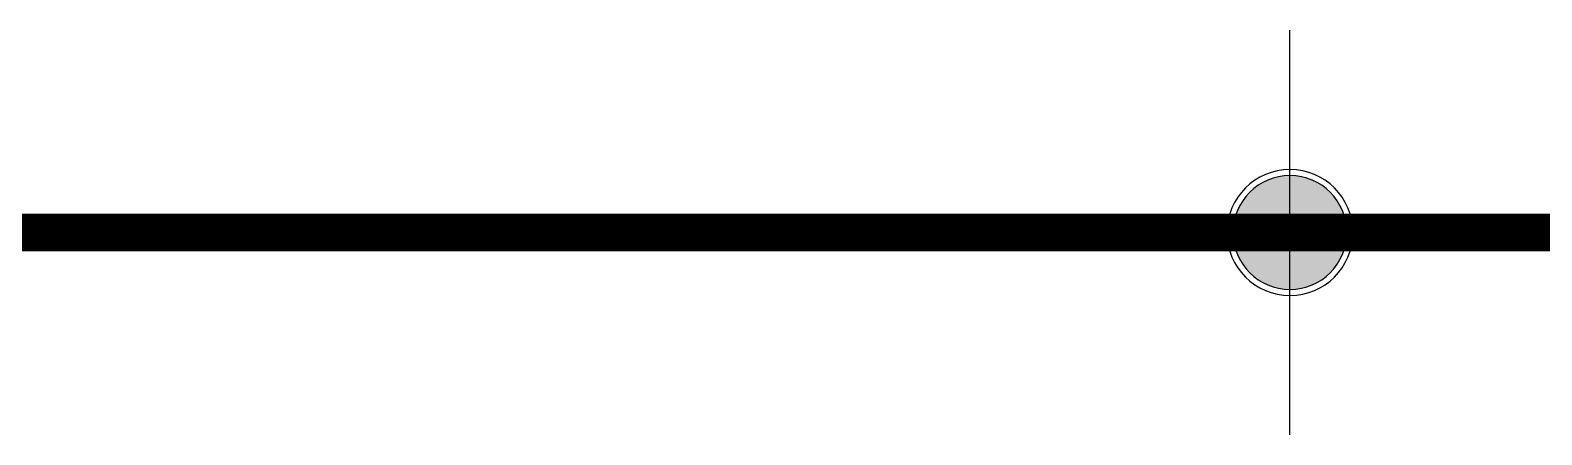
# Model space of a CAD drawing. Header units: millimetres. Extents: x 744 to 27144, y 914 to 19934.
# Drawn here: x 12808 to 13408, y 13935 to 14096 of the extents above; entities that cross this region are included whole.
import ezdxf

# ---------------------------------------------------------------- set-up
doc = ezdxf.new("R2010")
doc.units = ezdxf.units.MM
doc.header["$LTSCALE"] = 10
doc.linetypes.add('HIDDEN', pattern=[0.375, 0.25, -0.125])
doc.layers.add('RC-LIGHT', color=7, linetype='Continuous')
doc.layers.add('가구', color=6, linetype='Continuous')

# ---------------------------------------------------------------- blocks, each defined once
blk = doc.blocks.new('1')
at = {"linetype": 'Continuous'}
h = blk.add_hatch(color=4, dxfattribs=at)
h.dxf.hatch_style = 1
edge = h.paths.add_edge_path()
edge.add_arc((11539653.5, -14273503.79), 37.5, 0, 360)
at = {"color": 1, "linetype": 'Continuous'}
for p, q in [((11539653.5, -14273637.12), (11539653.5, -14273370.46)), ((11539520.17, -14273503.79), (11539786.83, -14273503.79))]:
    blk.add_line(p, q, dxfattribs=at)
at = {"color": 4, "linetype": 'Continuous'}
for radius in [41.5, 37.5]:
    blk.add_circle((11539653.5, -14273503.79), radius, dxfattribs=at)

msp = doc.modelspace()

# ---------------------------------------------------------------- linework, layer by layer
at = {"layer": '가구', "color": 1, "linetype": 'HIDDEN', "lineweight": 120, "ltscale": 10, "const_width": 15}
msp.add_lwpolyline([(15004.31, 14015.57), (12776.52, 14015.57)], dxfattribs=at)

# ---------------------------------------------------------------- block references
at = {"layer": 'RC-LIGHT', "xscale": -0.6024096385271789, "yscale": 0.6024096385271789, "zscale": 0.6024096385271789, "rotation": 270}
msp.add_blockref('1', (8611804.19, -6937582.93), dxfattribs=at)

doc.saveas('drawing.dxf')
